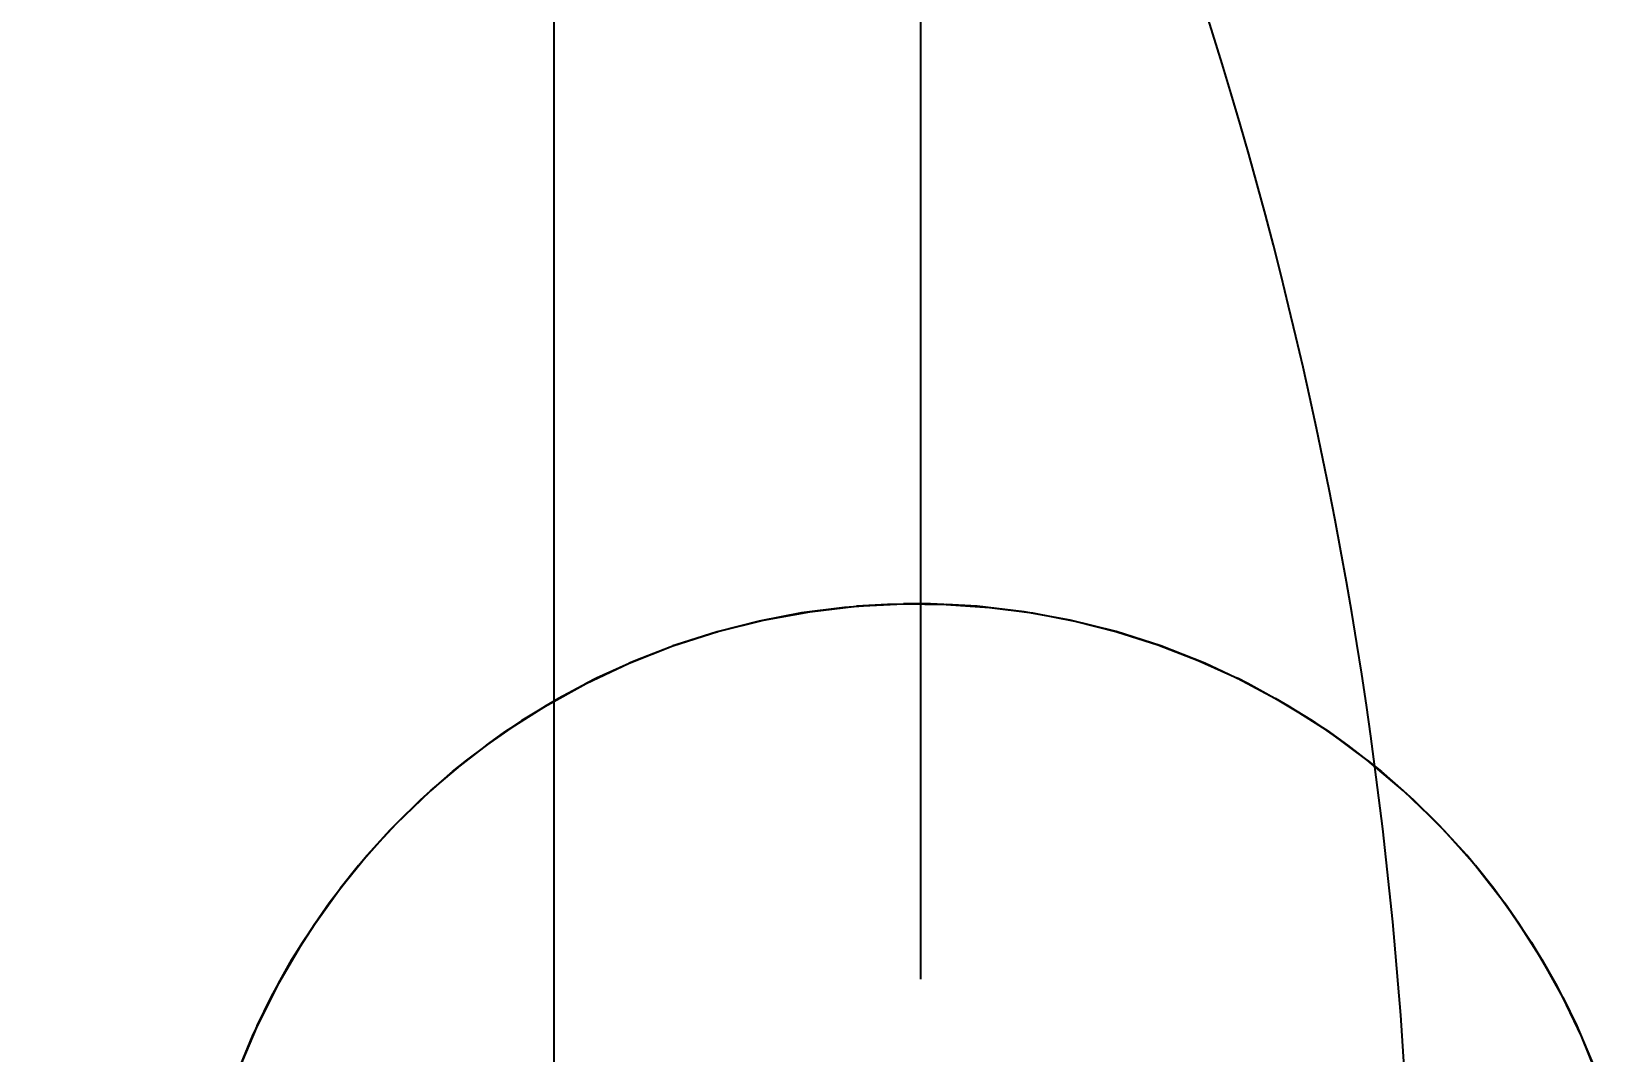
# Model space of a CAD drawing. Extents: x 11992 to 29481, y -6727 to 6811.
# Drawn here: x 13616 to 13939.2, y 1438 to 1648.7 of the extents above; entities that cross this region are included whole.
import ezdxf

# ---------------------------------------------------------------- set-up
doc = ezdxf.new("R2010")
doc.units = 0
doc.header["$MEASUREMENT"] = 0
doc.linetypes.add('DOTE', pattern=[2.42, 2, -0.2, 0.02, -0.2])
doc.layers.get('0').update_dxf_attribs({"color": 8, "linetype": 'CONTINUOUS'})
doc.layers.get('Defpoints').update_dxf_attribs({"color": 8, "linetype": 'CONTINUOUS'})
doc.layers.add('zoylight 4标注', color=9, linetype='CONTINUOUS')
doc.layers.add('zoylight 5回路', color=4, linetype='CONTINUOUS')
doc.styles.add('CCD-DIM', font='archs.shx', dxfattribs={"width": 0.8})
doc.dimstyles.new('zoylight_DIM_40', dxfattribs={"dimscale": 40, "dimtxt": 1.9, "dimasz": 0.4, "dimexe": 0.5, "dimexo": 0.5, "dimgap": 0.5, "dimtad": 1, "dimdec": 0, "dimrnd": 5, "dimzin": 12, "dimdsep": 46, "dimtxsty": 'CCD-DIM', "dimblk": 'CCD_Dimension_Tick', "dimcen": 0.125, "dimclrd": 44, "dimclre": 44, "dimclrt": 50, "dimadec": 0, "dimazin": 0, "dimtfac": 1, "dimtdec": 0, "dimtmove": 2, "dimatfit": 3, "dimldrblk": 'CCD_Leader_Dot', "dimfxl": 0, "dimtvp": 1, "dimtolj": 1, "dimtzin": 0, "dimarcsym": 0})

# ---------------------------------------------------------------- blocks, each defined once
blk = doc.blocks.new('CCD_Dimension_Tick')
at = {"color": 0, "linetype": 'ByBlock'}
for p, q in [((-1.091, 0), (0, 0)), ((0, 0), (1.091, 0))]:
    blk.add_line(p, q, dxfattribs=at)
at = {"color": 0, "linetype": 'Continuous', "const_width": 0.608}
blk.add_lwpolyline([(-0.61, -0.61), (0.61, 0.61)], dxfattribs=at)
blk = doc.blocks.new('*D136')
at = {"layer": 'Defpoints', "color": 0, "linetype": 'Continuous'}
for p in [(13799.46, 1780.53), (13723.85, 981.8), (13799.46, 981.8)]:
    blk.add_point(p, dxfattribs=at)
at = {"layer": 'zoylight 4标注', "color": 44, "lineweight": -2}
for p, q in [((13779.46, 1780.53), (13703.85, 1780.53)), ((13723.85, 1764.53), (13723.85, 997.8))]:
    blk.add_line(p, q, dxfattribs=at)
at = {"layer": 'zoylight 4标注', "color": 44, "linetype": 'Continuous', "lineweight": -2}
blk.add_line((13779.46, 981.8), (13703.85, 981.8), dxfattribs=at)
at = {"layer": 'zoylight 4标注', "color": 44, "linetype": 'Continuous', "lineweight": -2, "xscale": 16, "yscale": 16, "zscale": 16}
for p, rotation in [((13723.85, 1780.53), 90), ((13723.85, 981.8), 270)]:
    blk.add_blockref('CCD_Dimension_Tick', p, dxfattribs=dict(at, rotation=rotation))
at = {"layer": 'zoylight 4标注', "color": 50, "linetype": 'Continuous', "insert": (13665.85, 1381.16), "char_height": 76, "attachment_point": 5, "rotation": 90, "style": 'CCD-DIM'}
blk.add_mtext('\\A1;800', dxfattribs=at)
blk = doc.blocks.new('CCD_Leader_Dot')
at = {"color": 0, "linetype": 'ByBlock'}
blk.add_line((-5, 0), (-10, 0), dxfattribs=at)
at = {"color": 0, "linetype": 'ByBlock', "const_width": 5}
blk.add_lwpolyline([(-2.5, 0, 1), (2.5, 0, 1)], format="xyb", close=True, dxfattribs=at)

msp = doc.modelspace()

# ---------------------------------------------------------------- linework, layer by layer
for p, q in [((13783.78, 1529.85, -299.43), (13774.92, 1528.69, -299.43)), ((13776.67, 1528.96, -309.93), (13786.31, 1530.08, -309.93)), ((13792.7, 1530.47, -299.43), (13783.78, 1529.85, -299.43)), ((13783.78, 1529.85, -299.43), (13786.31, 1530.08, -309.93)), ((13786.31, 1530.08, -309.93), (13795.99, 1530.57, -309.93)), ((13792.7, 1530.47, -299.43), (13786.31, 1530.08, -309.93)), ((13801.53, 1530.57, -299.43), (13792.7, 1530.47, -299.43)), ((13792.7, 1530.47, -299.43), (13795.99, 1530.57, -309.93)), ((13801.53, 1530.57, -299.43), (13795.99, 1530.57, -309.93)), ((13795.99, 1530.57, -309.93), (13804.82, 1530.47, -309.93)), ((13811.21, 1530.08, -299.43), (13801.53, 1530.57, -299.43)), ((13801.53, 1530.57, -299.43), (13804.82, 1530.47, -309.93)), ((13804.82, 1530.47, -309.93), (13813.74, 1529.85, -309.93)), ((13811.21, 1530.08, -299.43), (13804.82, 1530.47, -309.93)), ((13820.85, 1528.96, -299.43), (13811.21, 1530.08, -299.43)), ((13811.21, 1530.08, -299.43), (13813.74, 1529.85, -309.93)), ((13813.74, 1529.85, -309.93), (13822.6, 1528.69, -309.93)), ((13766.16, 1527.01, -299.43), (13757.51, 1524.81, -299.43)), ((13757.67, 1524.86, -309.93), (13767.11, 1527.22, -309.93)), ((13774.92, 1528.69, -299.43), (13766.16, 1527.01, -299.43)), ((13766.16, 1527.01, -299.43), (13767.11, 1527.22, -309.93)), ((13767.11, 1527.22, -309.93), (13776.67, 1528.96, -309.93)), ((13774.92, 1528.69, -299.43), (13776.67, 1528.96, -309.93)), ((13830.41, 1527.22, -299.43), (13820.85, 1528.96, -299.43)), ((13820.85, 1528.96, -299.43), (13822.6, 1528.69, -309.93)), ((13822.6, 1528.69, -309.93), (13831.37, 1527.01, -309.93)), ((13839.85, 1524.86, -299.43), (13830.41, 1527.22, -299.43)), ((13830.41, 1527.22, -299.43), (13831.37, 1527.01, -309.93)), ((13831.37, 1527.01, -309.93), (13840.01, 1524.81, -309.93)), ((13748.4, 1521.89, -309.93), (13757.67, 1524.86, -309.93)), ((13757.51, 1524.81, -299.43), (13749.03, 1522.11, -299.43)), ((13757.51, 1524.81, -299.43), (13757.67, 1524.86, -309.93)), ((13839.85, 1524.86, -299.43), (13840.01, 1524.81, -309.93)), ((13849.12, 1521.89, -299.43), (13839.85, 1524.86, -299.43)), ((13840.01, 1524.81, -309.93), (13848.5, 1522.11, -309.93)), ((13739.33, 1518.32, -309.93), (13748.4, 1521.89, -309.93)), ((13749.03, 1522.11, -299.43), (13740.72, 1518.91, -299.43)), ((13749.03, 1522.11, -299.43), (13748.4, 1521.89, -309.93)), ((13848.5, 1522.11, -309.93), (13856.8, 1518.91, -309.93)), ((13849.12, 1521.89, -299.43), (13848.5, 1522.11, -309.93)), ((13858.2, 1518.32, -299.43), (13849.12, 1521.89, -299.43)), ((13730.5, 1514.16, -309.93), (13739.33, 1518.32, -309.93)), ((13740.72, 1518.91, -299.43), (13732.63, 1515.23, -299.43)), ((13740.72, 1518.91, -299.43), (13739.33, 1518.32, -309.93)), ((13858.2, 1518.32, -299.43), (13856.8, 1518.91, -309.93)), ((13856.8, 1518.91, -309.93), (13864.89, 1515.23, -309.93)), ((13867.03, 1514.16, -299.43), (13858.2, 1518.32, -299.43)), ((13721.94, 1509.43, -309.93), (13730.5, 1514.16, -309.93)), ((13732.63, 1515.23, -299.43), (13724.78, 1511.08, -299.43)), ((13724.78, 1511.08, -299.43), (13730.5, 1514.16, -309.93)), ((13732.63, 1515.23, -299.43), (13730.5, 1514.16, -309.93)), ((13867.03, 1514.16, -299.43), (13864.89, 1515.23, -309.93)), ((13864.89, 1515.23, -309.93), (13872.75, 1511.08, -309.93)), ((13875.58, 1509.43, -299.43), (13867.03, 1514.16, -299.43)), ((13867.03, 1514.16, -299.43), (13872.75, 1511.08, -309.93)), ((13724.78, 1511.08, -299.43), (13717.19, 1506.48, -299.43)), ((13724.78, 1511.08, -299.43), (13721.94, 1509.43, -309.93)), ((13872.75, 1511.08, -309.93), (13880.33, 1506.48, -309.93)), ((13875.58, 1509.43, -299.43), (13872.75, 1511.08, -309.93)), ((13717.19, 1506.48, -299.43), (13709.89, 1501.44, -299.43)), ((13713.71, 1504.15, -309.93), (13721.94, 1509.43, -309.93)), ((13717.19, 1506.48, -299.43), (13713.71, 1504.15, -309.93)), ((13717.19, 1506.48, -299.43), (13721.94, 1509.43, -309.93)), ((13883.81, 1504.15, -299.43), (13875.58, 1509.43, -299.43)), ((13875.58, 1509.43, -299.43), (13880.33, 1506.48, -309.93)), ((13880.33, 1506.48, -309.93), (13887.63, 1501.44, -309.93)), ((13883.81, 1504.15, -299.43), (13880.33, 1506.48, -309.93)), ((13705.83, 1498.34, -309.93), (13713.71, 1504.15, -309.93)), ((13709.89, 1501.44, -299.43), (13713.71, 1504.15, -309.93)), ((13891.69, 1498.34, -299.43), (13883.81, 1504.15, -299.43)), ((13883.81, 1504.15, -299.43), (13887.63, 1501.44, -309.93)), ((13709.89, 1501.44, -299.43), (13702.92, 1495.98, -299.43)), ((13709.89, 1501.44, -299.43), (13705.83, 1498.34, -309.93)), ((13891.69, 1498.34, -299.43), (13887.63, 1501.44, -309.93)), ((13887.63, 1501.44, -309.93), (13894.61, 1495.98, -309.93)), ((13698.34, 1492.02, -309.93), (13705.83, 1498.34, -309.93)), ((13702.92, 1495.98, -299.43), (13705.83, 1498.34, -309.93)), ((13899.19, 1492.02, -299.43), (13891.69, 1498.34, -299.43)), ((13891.69, 1498.34, -299.43), (13894.61, 1495.98, -309.93)), ((13702.92, 1495.98, -299.43), (13696.28, 1490.12, -299.43)), ((13702.92, 1495.98, -299.43), (13698.34, 1492.02, -309.93)), ((13899.19, 1492.02, -299.43), (13894.61, 1495.98, -309.93)), ((13894.61, 1495.98, -309.93), (13901.25, 1490.12, -309.93)), ((13691.27, 1485.21, -309.93), (13698.34, 1492.02, -309.93)), ((13696.28, 1490.12, -299.43), (13698.34, 1492.02, -309.93)), ((13906.26, 1485.21, -299.43), (13899.19, 1492.02, -299.43)), ((13899.19, 1492.02, -299.43), (13901.25, 1490.12, -309.93)), ((13696.28, 1490.12, -299.43), (13690, 1483.89, -299.43)), ((13696.28, 1490.12, -299.43), (13691.27, 1485.21, -309.93)), ((13906.26, 1485.21, -299.43), (13901.25, 1490.12, -309.93)), ((13901.25, 1490.12, -309.93), (13907.52, 1483.89, -309.93)), ((13690, 1483.89, -299.43), (13683.48, 1476.56, -299.43)), ((13685.29, 1478.7, -309.93), (13691.27, 1485.21, -309.93)), ((13690, 1483.89, -299.43), (13685.29, 1478.7, -309.93)), ((13690, 1483.89, -299.43), (13691.27, 1485.21, -309.93)), ((13906.26, 1485.21, -299.43), (13907.52, 1483.89, -309.93)), ((13912.23, 1478.7, -299.43), (13906.26, 1485.21, -299.43)), ((13907.52, 1483.89, -309.93), (13914.05, 1476.56, -309.93)), ((13912.23, 1478.7, -299.43), (13907.52, 1483.89, -309.93)), ((13679.7, 1471.84, -309.93), (13685.29, 1478.7, -309.93)), ((13683.48, 1476.56, -299.43), (13685.29, 1478.7, -309.93)), ((13917.82, 1471.84, -299.43), (13912.23, 1478.7, -299.43)), ((13912.23, 1478.7, -299.43), (13914.05, 1476.56, -309.93)), ((13683.48, 1476.56, -299.43), (13677.45, 1468.82, -299.43)), ((13683.48, 1476.56, -299.43), (13679.7, 1471.84, -309.93)), ((13917.82, 1471.84, -299.43), (13914.05, 1476.56, -309.93)), ((13914.05, 1476.56, -309.93), (13920.07, 1468.82, -309.93)), ((13674.53, 1464.65, -309.93), (13679.7, 1471.84, -309.93)), ((13677.45, 1468.82, -299.43), (13679.7, 1471.84, -309.93)), ((13923, 1464.65, -299.43), (13917.82, 1471.84, -299.43)), ((13917.82, 1471.84, -299.43), (13920.07, 1468.82, -309.93)), ((13677.45, 1468.82, -299.43), (13671.95, 1460.72, -299.43)), ((13677.45, 1468.82, -299.43), (13674.53, 1464.65, -309.93)), ((13923, 1464.65, -299.43), (13920.07, 1468.82, -309.93)), ((13920.07, 1468.82, -309.93), (13925.57, 1460.72, -309.93)), ((13669.78, 1457.17, -309.93), (13674.53, 1464.65, -309.93)), ((13671.95, 1460.72, -299.43), (13674.53, 1464.65, -309.93)), ((13927.74, 1457.17, -299.43), (13923, 1464.65, -299.43)), ((13923, 1464.65, -299.43), (13925.57, 1460.72, -309.93)), ((13671.95, 1460.72, -299.43), (13667, 1452.28, -299.43)), ((13671.95, 1460.72, -299.43), (13669.78, 1457.17, -309.93)), ((13925.57, 1460.72, -309.93), (13930.52, 1452.28, -309.93)), ((13927.74, 1457.17, -299.43), (13925.57, 1460.72, -309.93)), ((13665.48, 1449.41, -309.93), (13669.78, 1457.17, -309.93)), ((13667, 1452.28, -299.43), (13669.78, 1457.17, -309.93)), ((13932.05, 1449.41, -299.43), (13927.74, 1457.17, -299.43)), ((13927.74, 1457.17, -299.43), (13930.52, 1452.28, -309.93)), ((13667, 1452.28, -299.43), (13662.61, 1443.54, -299.43)), ((13667, 1452.28, -299.43), (13665.48, 1449.41, -309.93)), ((13930.52, 1452.28, -309.93), (13934.91, 1443.54, -309.93)), ((13932.05, 1449.41, -299.43), (13930.52, 1452.28, -309.93)), ((13661.64, 1441.4, -309.93), (13665.48, 1449.41, -309.93)), ((13662.61, 1443.54, -299.43), (13665.48, 1449.41, -309.93)), ((13935.88, 1441.4, -299.43), (13932.05, 1449.41, -299.43)), ((13932.05, 1449.41, -299.43), (13934.91, 1443.54, -309.93)), ((13662.61, 1443.54, -299.43), (13658.8, 1434.55, -299.43)), ((13662.61, 1443.54, -299.43), (13661.64, 1441.4, -309.93)), ((13935.88, 1441.4, -299.43), (13934.91, 1443.54, -309.93)), ((13934.91, 1443.54, -309.93), (13938.72, 1434.55, -309.93)), ((13658.28, 1433.17, -309.93), (13661.64, 1441.4, -309.93)), ((13939.24, 1433.17, -299.43), (13935.88, 1441.4, -299.43))]:
    msp.add_line(p, q)
at = {"layer": 'zoylight 4标注', "color": 9, "linetype": 'DOTE', "ltscale": 100}
msp.add_line((13799.46, 3105.17), (13799.46, 755.56), dxfattribs=at)
at = {"layer": 'zoylight 5回路', "linetype": 'Continuous'}
msp.add_arc((12998.18, 1378.37), 902.92, 333.87354, 26.52314, dxfattribs=at)

# ---------------------------------------------------------------- dimensions: what is measured, and where the dimension line sits
at = {"layer": 'zoylight 4标注', "linetype": 'Continuous'}
dim = msp.add_aligned_dim(p1=(13799.46, 1780.53), p2=(13799.46, 981.8), distance=-75.6, dimstyle='zoylight_DIM_40', dxfattribs=at)
dim.commit()
dim.dimension.update_dxf_attribs({"geometry": '*D136', "text_midpoint": (13665.85, 1381.16)})

doc.saveas('drawing.dxf')
